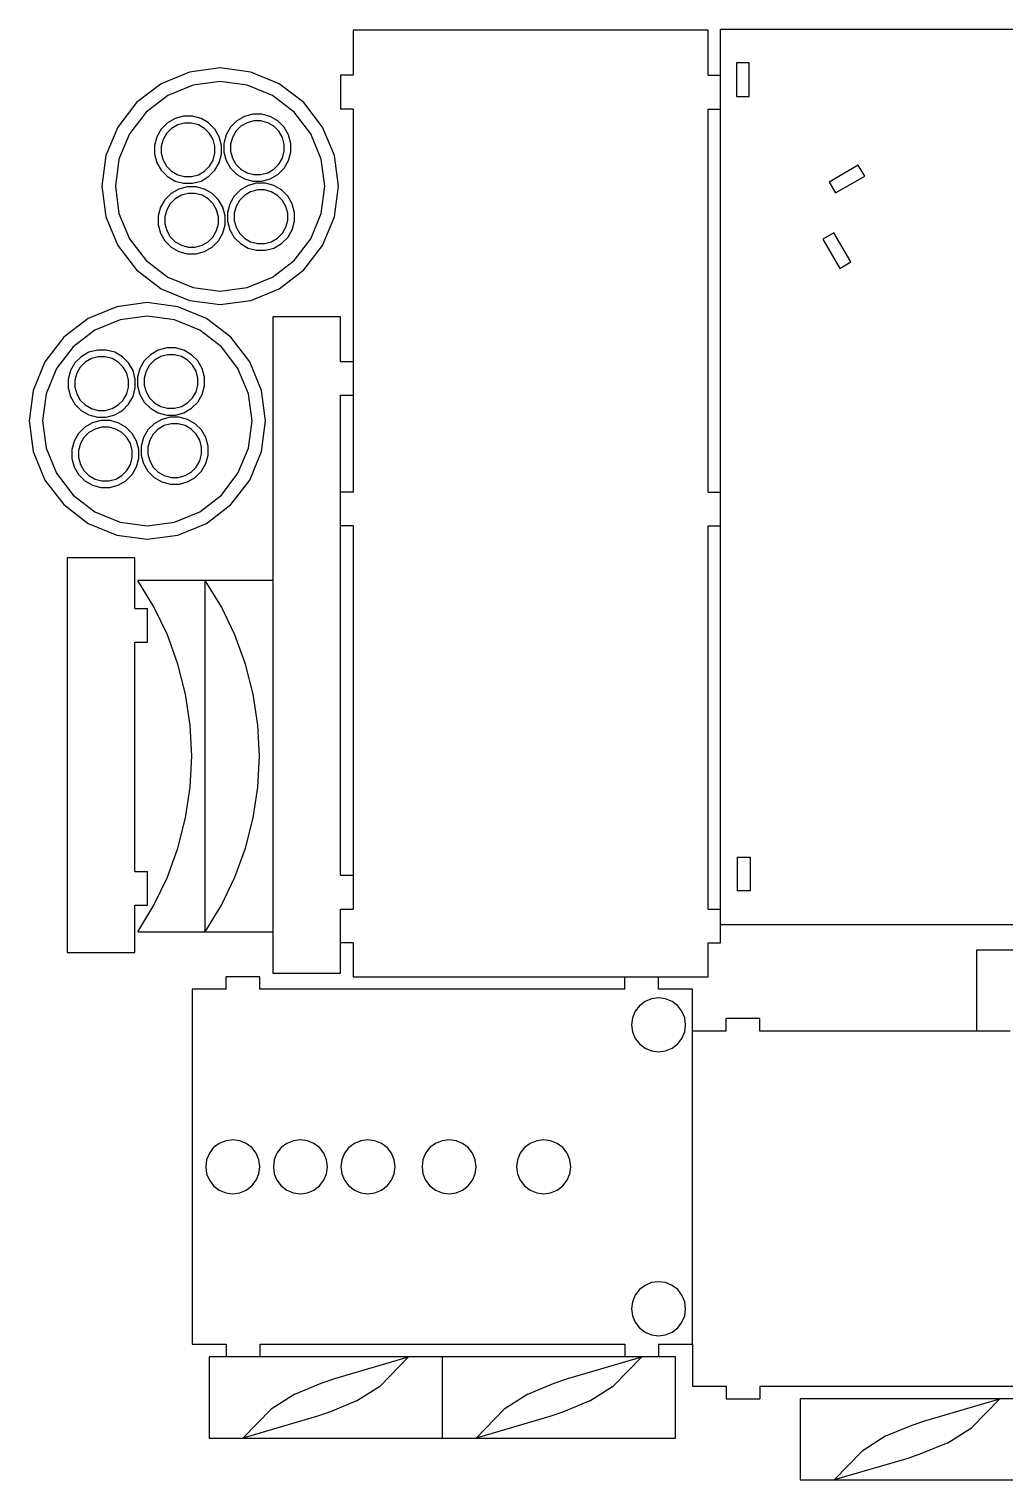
# Model space of a CAD drawing. Header units: inches. Extents: x 3.1 to 42.1, y 1.7 to 23.2.
# Drawn here: x 3.13 to 17.57, y 1.7 to 23.16 of the extents above; entities that cross this region are included whole.
import ezdxf

# ---------------------------------------------------------------- set-up
doc = ezdxf.new("R2010")
doc.units = ezdxf.units.IN
doc.header["$MEASUREMENT"] = 0
doc.layers.get('0').update_dxf_attribs({"color": 13, "true_color": 0xff5454})

msp = doc.modelspace()

# ---------------------------------------------------------------- linework, layer by layer
for p, q in [((13.18, 23.14, 0.012), (7.93, 23.14, 0.012)), ((7.93, 23.14, 0.012), (7.93, 22.474, 0.012)), ((13.367, 23.158, 0.012), (19.354, 23.158, 0.012)), ((13.367, 22.474, 0.012), (13.367, 23.158, 0.012)), ((5.962, 22.582), (5.509, 22.522)), ((6.415, 22.522), (5.962, 22.582)), ((13.788, 22.658, 0.012), (13.6, 22.658, 0.012)), ((13.6, 22.658, 0.012), (13.6, 22.158, 0.012)), ((13.788, 22.158, 0.012), (13.788, 22.658, 0.012)), ((5.087, 22.348), (4.725, 22.07)), ((5.509, 22.522), (5.087, 22.348)), ((5.561, 22.329), (5.187, 22.174)), ((5.962, 22.382), (5.561, 22.329)), ((6.363, 22.329), (5.962, 22.382)), ((6.737, 22.174), (6.363, 22.329)), ((6.837, 22.348), (6.415, 22.522)), ((7.2, 22.07), (6.837, 22.348)), ((7.93, 22.474, 0.012), (7.742, 22.474, 0.012)), ((7.742, 22.474, 0.012), (7.742, 21.974, 0.012)), ((13.18, 22.474, 0.012), (13.367, 22.474, 0.012)), ((13.367, 21.974, 0.012), (13.367, 22.474, 0.012)), ((5.187, 22.174), (4.866, 21.928)), ((7.058, 21.928), (6.737, 22.174)), ((13.6, 22.158, 0.012), (13.788, 22.158, 0.012)), ((4.725, 22.07), (4.447, 21.707)), ((4.866, 21.928), (4.62, 21.607)), ((6.448, 21.898), (6.322, 21.864)), ((6.578, 21.898), (6.448, 21.898)), ((6.704, 21.864), (6.578, 21.898)), ((7.304, 21.607), (7.058, 21.928)), ((7.478, 21.707), (7.2, 22.07)), ((7.93, 21.974, 0.012), (7.742, 21.974, 0.012)), ((7.93, 21.974, 0.012), (7.93, 18.24, 0.012)), ((13.18, 21.974, 0.012), (13.367, 21.974, 0.012)), ((13.367, 16.307, 0.012), (13.367, 21.974, 0.012)), ((4.447, 21.707), (4.272, 21.285)), ((5.183, 21.769), (5.091, 21.676)), ((5.244, 21.689), (5.17, 21.615)), ((5.296, 21.834), (5.183, 21.769)), ((5.334, 21.741), (5.244, 21.689)), ((5.422, 21.868), (5.296, 21.834)), ((5.435, 21.768), (5.334, 21.741)), ((5.553, 21.868), (5.422, 21.868)), ((5.54, 21.768), (5.435, 21.768)), ((5.641, 21.741), (5.54, 21.768)), ((5.679, 21.834), (5.553, 21.868)), ((5.731, 21.689), (5.641, 21.741)), ((5.792, 21.769), (5.679, 21.834)), ((5.805, 21.615), (5.731, 21.689)), ((5.884, 21.676), (5.792, 21.769)), ((6.116, 21.706), (6.051, 21.593)), ((6.209, 21.799), (6.116, 21.706)), ((6.269, 21.719), (6.196, 21.646)), ((6.322, 21.864), (6.209, 21.799)), ((6.36, 21.772), (6.269, 21.719)), ((6.461, 21.799), (6.36, 21.772)), ((6.565, 21.799), (6.461, 21.799)), ((6.666, 21.772), (6.565, 21.799)), ((6.756, 21.719), (6.666, 21.772)), ((6.817, 21.799), (6.704, 21.864)), ((6.83, 21.646), (6.756, 21.719)), ((6.91, 21.706), (6.817, 21.799)), ((6.975, 21.593), (6.91, 21.706)), ((7.653, 21.285), (7.478, 21.707)), ((4.62, 21.607), (4.465, 21.233)), ((5.026, 21.563), (4.992, 21.437)), ((5.091, 21.676), (5.026, 21.563)), ((5.118, 21.525), (5.091, 21.424)), ((5.17, 21.615), (5.118, 21.525)), ((5.857, 21.525), (5.805, 21.615)), ((5.884, 21.424), (5.857, 21.525)), ((5.949, 21.563), (5.884, 21.676)), ((5.983, 21.437), (5.949, 21.563)), ((6.051, 21.593), (6.017, 21.467)), ((6.017, 21.467), (6.017, 21.337)), ((6.143, 21.555), (6.116, 21.454)), ((6.196, 21.646), (6.143, 21.555)), ((6.883, 21.555), (6.83, 21.646)), ((6.91, 21.454), (6.883, 21.555)), ((7.009, 21.467), (6.975, 21.593)), ((7.009, 21.337), (7.009, 21.467)), ((7.459, 21.233), (7.304, 21.607)), ((4.272, 21.285), (4.212, 20.832)), ((4.992, 21.437), (4.992, 21.307)), ((4.992, 21.307), (5.026, 21.181)), ((5.091, 21.424), (5.091, 21.32)), ((5.091, 21.32), (5.118, 21.219)), ((5.857, 21.219), (5.884, 21.32)), ((5.884, 21.32), (5.884, 21.424)), ((5.949, 21.181), (5.983, 21.307)), ((5.983, 21.307), (5.983, 21.437)), ((6.017, 21.337), (6.051, 21.211)), ((6.116, 21.454), (6.116, 21.35)), ((6.116, 21.35), (6.143, 21.249)), ((6.143, 21.249), (6.196, 21.159)), ((6.83, 21.159), (6.883, 21.249)), ((6.883, 21.249), (6.91, 21.35)), ((6.91, 21.35), (6.91, 21.454)), ((6.975, 21.211), (7.009, 21.337)), ((7.712, 20.832), (7.653, 21.285)), ((4.465, 21.233), (4.412, 20.832)), ((5.026, 21.181), (5.091, 21.068)), ((5.091, 21.068), (5.183, 20.975)), ((5.118, 21.219), (5.17, 21.128)), ((5.17, 21.128), (5.244, 21.055)), ((5.244, 21.055), (5.334, 21.002)), ((5.641, 21.002), (5.731, 21.055)), ((5.731, 21.055), (5.805, 21.128)), ((5.792, 20.975), (5.884, 21.068)), ((5.805, 21.128), (5.857, 21.219)), ((5.884, 21.068), (5.949, 21.181)), ((6.051, 21.211), (6.116, 21.098)), ((6.116, 21.098), (6.209, 21.005)), ((6.196, 21.159), (6.269, 21.085)), ((6.269, 21.085), (6.36, 21.033)), ((6.666, 21.033), (6.756, 21.085)), ((6.756, 21.085), (6.83, 21.159)), ((6.817, 21.005), (6.91, 21.098)), ((6.91, 21.098), (6.975, 21.211)), ((7.512, 20.832), (7.459, 21.233)), ((15.404, 21.145, 0.012), (14.971, 20.895, 0.012)), ((15.498, 20.983, 0.012), (15.404, 21.145, 0.012)), ((4.212, 20.832), (4.272, 20.379)), ((4.412, 20.832), (4.465, 20.431)), ((5.183, 20.975), (5.296, 20.91)), ((5.296, 20.91), (5.422, 20.876)), ((5.334, 21.002), (5.435, 20.975)), ((5.476, 20.825), (5.35, 20.791)), ((5.422, 20.876), (5.553, 20.876)), ((5.435, 20.975), (5.54, 20.975)), ((5.606, 20.825), (5.476, 20.825)), ((5.54, 20.975), (5.641, 21.002)), ((5.553, 20.876), (5.679, 20.91)), ((5.732, 20.791), (5.606, 20.825)), ((5.679, 20.91), (5.792, 20.975)), ((6.209, 21.005), (6.322, 20.94)), ((6.375, 20.842), (6.262, 20.777)), ((6.322, 20.94), (6.448, 20.906)), ((6.36, 21.033), (6.461, 21.006)), ((6.501, 20.876), (6.375, 20.842)), ((6.448, 20.906), (6.578, 20.906)), ((6.461, 21.006), (6.565, 21.006)), ((6.631, 20.876), (6.501, 20.876)), ((6.565, 21.006), (6.666, 21.033)), ((6.578, 20.906), (6.704, 20.94)), ((6.757, 20.842), (6.631, 20.876)), ((6.704, 20.94), (6.817, 21.005)), ((6.87, 20.777), (6.757, 20.842)), ((7.459, 20.431), (7.512, 20.832)), ((7.653, 20.379), (7.712, 20.832)), ((14.971, 20.895, 0.012), (15.065, 20.733, 0.012)), ((15.065, 20.733, 0.012), (15.498, 20.983, 0.012)), ((5.144, 20.634), (5.079, 20.521)), ((5.237, 20.726), (5.144, 20.634)), ((5.297, 20.647), (5.224, 20.573)), ((5.35, 20.791), (5.237, 20.726)), ((5.388, 20.699), (5.297, 20.647)), ((5.489, 20.726), (5.388, 20.699)), ((5.593, 20.726), (5.489, 20.726)), ((5.694, 20.699), (5.593, 20.726)), ((5.784, 20.647), (5.694, 20.699)), ((5.845, 20.726), (5.732, 20.791)), ((5.858, 20.573), (5.784, 20.647)), ((5.938, 20.634), (5.845, 20.726)), ((6.003, 20.521), (5.938, 20.634)), ((6.169, 20.685), (6.104, 20.572)), ((6.262, 20.777), (6.169, 20.685)), ((6.249, 20.624), (6.197, 20.533)), ((6.323, 20.698), (6.249, 20.624)), ((6.413, 20.75), (6.323, 20.698)), ((6.514, 20.777), (6.413, 20.75)), ((6.618, 20.777), (6.514, 20.777)), ((6.719, 20.75), (6.618, 20.777)), ((6.81, 20.698), (6.719, 20.75)), ((6.883, 20.624), (6.81, 20.698)), ((6.963, 20.685), (6.87, 20.777)), ((6.936, 20.533), (6.883, 20.624)), ((7.028, 20.572), (6.963, 20.685)), ((4.465, 20.431), (4.62, 20.057)), ((5.079, 20.521), (5.045, 20.395)), ((5.045, 20.395), (5.045, 20.264)), ((5.171, 20.483), (5.144, 20.382)), ((5.224, 20.573), (5.171, 20.483)), ((5.91, 20.483), (5.858, 20.573)), ((5.938, 20.382), (5.91, 20.483)), ((6.037, 20.395), (6.003, 20.521)), ((6.037, 20.264), (6.037, 20.395)), ((6.104, 20.572), (6.07, 20.446)), ((6.07, 20.446), (6.07, 20.315)), ((6.197, 20.533), (6.169, 20.433)), ((6.169, 20.433), (6.169, 20.328)), ((6.963, 20.433), (6.936, 20.533)), ((6.963, 20.328), (6.963, 20.433)), ((7.062, 20.446), (7.028, 20.572)), ((7.062, 20.315), (7.062, 20.446)), ((7.304, 20.057), (7.459, 20.431)), ((4.272, 20.379), (4.447, 19.957)), ((5.045, 20.264), (5.079, 20.138)), ((5.144, 20.382), (5.144, 20.277)), ((5.144, 20.277), (5.171, 20.176)), ((5.171, 20.176), (5.224, 20.086)), ((5.858, 20.086), (5.91, 20.176)), ((5.91, 20.176), (5.938, 20.277)), ((5.938, 20.277), (5.938, 20.382)), ((6.003, 20.138), (6.037, 20.264)), ((6.07, 20.315), (6.104, 20.189)), ((6.104, 20.189), (6.169, 20.076)), ((6.169, 20.328), (6.197, 20.227)), ((6.197, 20.227), (6.249, 20.137)), ((6.883, 20.137), (6.936, 20.227)), ((6.936, 20.227), (6.963, 20.328)), ((6.963, 20.076), (7.028, 20.189)), ((7.028, 20.189), (7.062, 20.315)), ((7.478, 19.957), (7.653, 20.379)), ((4.62, 20.057), (4.866, 19.736)), ((5.079, 20.138), (5.144, 20.025)), ((5.144, 20.025), (5.237, 19.933)), ((5.224, 20.086), (5.297, 20.012)), ((5.297, 20.012), (5.388, 19.96)), ((5.694, 19.96), (5.784, 20.012)), ((5.784, 20.012), (5.858, 20.086)), ((5.845, 19.933), (5.938, 20.025)), ((5.938, 20.025), (6.003, 20.138)), ((6.169, 20.076), (6.262, 19.984)), ((6.249, 20.137), (6.323, 20.063)), ((6.262, 19.984), (6.375, 19.918)), ((6.323, 20.063), (6.413, 20.011)), ((6.413, 20.011), (6.514, 19.984)), ((6.514, 19.984), (6.618, 19.984)), ((6.618, 19.984), (6.719, 20.011)), ((6.719, 20.011), (6.81, 20.063)), ((6.757, 19.918), (6.87, 19.984)), ((6.81, 20.063), (6.883, 20.137)), ((6.87, 19.984), (6.963, 20.076)), ((7.058, 19.736), (7.304, 20.057)), ((15.044, 20.145, 0.012), (14.881, 20.051, 0.012)), ((14.881, 20.051, 0.012), (15.131, 19.618, 0.012)), ((15.294, 19.712, 0.012), (15.044, 20.145, 0.012)), ((4.447, 19.957), (4.725, 19.595)), ((5.237, 19.933), (5.35, 19.868)), ((5.35, 19.868), (5.476, 19.834)), ((5.388, 19.96), (5.489, 19.933)), ((5.476, 19.834), (5.606, 19.834)), ((5.489, 19.933), (5.593, 19.933)), ((5.593, 19.933), (5.694, 19.96)), ((5.606, 19.834), (5.732, 19.868)), ((5.732, 19.868), (5.845, 19.933)), ((6.375, 19.918), (6.501, 19.885)), ((6.501, 19.885), (6.631, 19.885)), ((6.631, 19.885), (6.757, 19.918)), ((7.2, 19.595), (7.478, 19.957)), ((4.725, 19.595), (5.087, 19.317)), ((4.866, 19.736), (5.187, 19.49)), ((6.737, 19.49), (7.058, 19.736)), ((6.837, 19.317), (7.2, 19.595)), ((15.131, 19.618, 0.012), (15.294, 19.712, 0.012)), ((5.187, 19.49), (5.561, 19.335)), ((5.561, 19.335), (5.962, 19.282)), ((5.962, 19.282), (6.363, 19.335)), ((6.363, 19.335), (6.737, 19.49)), ((4.884, 19.111), (4.431, 19.051)), ((5.337, 19.051), (4.884, 19.111)), ((5.087, 19.317), (5.509, 19.142)), ((5.509, 19.142), (5.962, 19.082)), ((5.962, 19.082), (6.415, 19.142)), ((6.415, 19.142), (6.837, 19.317)), ((4.431, 19.051), (4.009, 18.876)), ((4.884, 18.911), (4.483, 18.858)), ((5.285, 18.858), (4.884, 18.911)), ((5.759, 18.876), (5.337, 19.051)), ((6.742, 18.9, 0.012), (6.742, 15.003, 0.012)), ((7.742, 18.9, 0.012), (6.742, 18.9, 0.012)), ((7.742, 18.24, 0.012), (7.742, 18.9, 0.012)), ((4.009, 18.876), (3.647, 18.598)), ((4.109, 18.703), (3.788, 18.457)), ((4.483, 18.858), (4.109, 18.703)), ((5.659, 18.703), (5.285, 18.858)), ((5.98, 18.457), (5.659, 18.703)), ((6.121, 18.598), (5.759, 18.876)), ((3.647, 18.598), (3.368, 18.236)), ((6.4, 18.236), (6.121, 18.598)), ((3.788, 18.457), (3.542, 18.136)), ((3.906, 18.311), (3.814, 18.218)), ((4.019, 18.376), (3.906, 18.311)), ((4.058, 18.284), (3.967, 18.231)), ((4.145, 18.41), (4.019, 18.376)), ((4.158, 18.311), (4.058, 18.284)), ((4.276, 18.41), (4.145, 18.41)), ((4.263, 18.311), (4.158, 18.311)), ((4.364, 18.284), (4.263, 18.311)), ((4.402, 18.376), (4.276, 18.41)), ((4.454, 18.231), (4.364, 18.284)), ((4.515, 18.311), (4.402, 18.376)), ((4.607, 18.218), (4.515, 18.311)), ((4.839, 18.249), (4.774, 18.136)), ((4.932, 18.341), (4.839, 18.249)), ((4.993, 18.262), (4.919, 18.188)), ((5.045, 18.406), (4.932, 18.341)), ((5.083, 18.314), (4.993, 18.262)), ((5.171, 18.44), (5.045, 18.406)), ((5.184, 18.341), (5.083, 18.314)), ((5.301, 18.44), (5.171, 18.44)), ((5.288, 18.341), (5.184, 18.341)), ((5.389, 18.314), (5.288, 18.341)), ((5.427, 18.406), (5.301, 18.44)), ((5.48, 18.262), (5.389, 18.314)), ((5.54, 18.341), (5.427, 18.406)), ((5.553, 18.188), (5.48, 18.262)), ((5.633, 18.249), (5.54, 18.341)), ((5.698, 18.136), (5.633, 18.249)), ((6.226, 18.136), (5.98, 18.457)), ((3.368, 18.236), (3.194, 17.813)), ((3.542, 18.136), (3.387, 17.762)), ((3.749, 18.105), (3.715, 17.979)), ((3.814, 18.218), (3.749, 18.105)), ((3.841, 18.067), (3.814, 17.966)), ((3.893, 18.157), (3.841, 18.067)), ((3.967, 18.231), (3.893, 18.157)), ((4.528, 18.157), (4.454, 18.231)), ((4.58, 18.067), (4.528, 18.157)), ((4.607, 17.966), (4.58, 18.067)), ((4.673, 18.105), (4.607, 18.218)), ((4.706, 17.979), (4.673, 18.105)), ((4.774, 18.136), (4.74, 18.009)), ((4.867, 18.097), (4.84, 17.996)), ((4.919, 18.188), (4.867, 18.097)), ((5.606, 18.097), (5.553, 18.188)), ((5.633, 17.996), (5.606, 18.097)), ((5.732, 18.009), (5.698, 18.136)), ((6.381, 17.762), (6.226, 18.136)), ((6.574, 17.813), (6.4, 18.236)), ((7.742, 18.24, 0.012), (7.93, 18.24, 0.012)), ((7.93, 18.24, 0.012), (7.93, 17.74, 0.012)), ((3.715, 17.979), (3.715, 17.849)), ((3.715, 17.849), (3.749, 17.723)), ((3.814, 17.966), (3.814, 17.862)), ((3.814, 17.862), (3.841, 17.761)), ((4.58, 17.761), (4.607, 17.862)), ((4.607, 17.862), (4.607, 17.966)), ((4.673, 17.723), (4.706, 17.849)), ((4.706, 17.849), (4.706, 17.979)), ((4.74, 18.009), (4.74, 17.879)), ((4.74, 17.879), (4.774, 17.753)), ((4.84, 17.996), (4.84, 17.892)), ((4.84, 17.892), (4.867, 17.791)), ((5.606, 17.791), (5.633, 17.892)), ((5.633, 17.892), (5.633, 17.996)), ((5.698, 17.753), (5.732, 17.879)), ((5.732, 17.879), (5.732, 18.009)), ((3.194, 17.813), (3.134, 17.361)), ((3.387, 17.762), (3.334, 17.361)), ((3.749, 17.723), (3.814, 17.61)), ((3.814, 17.61), (3.906, 17.517)), ((3.841, 17.761), (3.893, 17.67)), ((3.893, 17.67), (3.967, 17.597)), ((4.454, 17.597), (4.528, 17.67)), ((4.515, 17.517), (4.607, 17.61)), ((4.528, 17.67), (4.58, 17.761)), ((4.607, 17.61), (4.673, 17.723)), ((4.774, 17.753), (4.839, 17.64)), ((4.839, 17.64), (4.932, 17.548)), ((4.867, 17.791), (4.919, 17.701)), ((4.919, 17.701), (4.993, 17.627)), ((4.993, 17.627), (5.083, 17.575)), ((5.389, 17.575), (5.48, 17.627)), ((5.48, 17.627), (5.553, 17.701)), ((5.54, 17.548), (5.633, 17.64)), ((5.553, 17.701), (5.606, 17.791)), ((5.633, 17.64), (5.698, 17.753)), ((6.434, 17.361), (6.381, 17.762)), ((6.634, 17.361), (6.574, 17.813)), ((7.742, 17.74, 0.012), (7.93, 17.74, 0.012)), ((7.742, 16.307, 0.012), (7.742, 17.74, 0.012)), ((7.93, 17.74, 0.012), (7.93, 16.307, 0.012)), ((3.906, 17.517), (4.019, 17.452)), ((3.967, 17.597), (4.058, 17.544)), ((4.019, 17.452), (4.145, 17.418)), ((4.058, 17.544), (4.158, 17.517)), ((4.145, 17.418), (4.276, 17.418)), ((4.158, 17.517), (4.263, 17.517)), ((4.263, 17.517), (4.364, 17.544)), ((4.276, 17.418), (4.402, 17.452)), ((4.364, 17.544), (4.454, 17.597)), ((4.402, 17.452), (4.515, 17.517)), ((4.932, 17.548), (5.045, 17.482)), ((5.045, 17.482), (5.171, 17.448)), ((5.083, 17.575), (5.184, 17.548)), ((5.224, 17.418), (5.098, 17.384)), ((5.171, 17.448), (5.301, 17.448)), ((5.184, 17.548), (5.288, 17.548)), ((5.355, 17.418), (5.224, 17.418)), ((5.288, 17.548), (5.389, 17.575)), ((5.301, 17.448), (5.427, 17.482)), ((5.481, 17.384), (5.355, 17.418)), ((5.427, 17.482), (5.54, 17.548)), ((3.134, 17.361), (3.194, 16.908)), ((3.334, 17.361), (3.387, 16.959)), ((3.867, 17.176), (3.802, 17.063)), ((3.96, 17.268), (3.867, 17.176)), ((4.021, 17.189), (3.947, 17.115)), ((4.073, 17.333), (3.96, 17.268)), ((4.111, 17.241), (4.021, 17.189)), ((4.199, 17.367), (4.073, 17.333)), ((4.212, 17.268), (4.111, 17.241)), ((4.329, 17.367), (4.199, 17.367)), ((4.316, 17.268), (4.212, 17.268)), ((4.417, 17.241), (4.316, 17.268)), ((4.455, 17.333), (4.329, 17.367)), ((4.508, 17.189), (4.417, 17.241)), ((4.568, 17.268), (4.455, 17.333)), ((4.581, 17.115), (4.508, 17.189)), ((4.661, 17.176), (4.568, 17.268)), ((4.726, 17.063), (4.661, 17.176)), ((4.893, 17.227), (4.827, 17.114)), ((4.985, 17.319), (4.893, 17.227)), ((5.046, 17.24), (4.972, 17.166)), ((5.098, 17.384), (4.985, 17.319)), ((5.136, 17.292), (5.046, 17.24)), ((5.237, 17.319), (5.136, 17.292)), ((5.341, 17.319), (5.237, 17.319)), ((5.442, 17.292), (5.341, 17.319)), ((5.533, 17.24), (5.442, 17.292)), ((5.594, 17.319), (5.481, 17.384)), ((5.607, 17.166), (5.533, 17.24)), ((5.686, 17.227), (5.594, 17.319)), ((5.751, 17.114), (5.686, 17.227)), ((6.381, 16.959), (6.434, 17.361)), ((6.574, 16.908), (6.634, 17.361)), ((3.387, 16.959), (3.542, 16.586)), ((3.802, 17.063), (3.768, 16.937)), ((3.895, 17.025), (3.868, 16.924)), ((3.947, 17.115), (3.895, 17.025)), ((4.634, 17.025), (4.581, 17.115)), ((4.661, 16.924), (4.634, 17.025)), ((4.76, 16.937), (4.726, 17.063)), ((4.827, 17.114), (4.794, 16.988)), ((4.794, 16.988), (4.794, 16.857)), ((4.92, 17.076), (4.893, 16.975)), ((4.893, 16.975), (4.893, 16.87)), ((4.972, 17.166), (4.92, 17.076)), ((5.659, 17.076), (5.607, 17.166)), ((5.686, 16.975), (5.659, 17.076)), ((5.686, 16.87), (5.686, 16.975)), ((5.785, 16.988), (5.751, 17.114)), ((5.785, 16.857), (5.785, 16.988)), ((6.226, 16.586), (6.381, 16.959)), ((3.194, 16.908), (3.368, 16.486)), ((3.768, 16.937), (3.768, 16.806)), ((3.768, 16.806), (3.802, 16.68)), ((3.868, 16.924), (3.868, 16.819)), ((3.868, 16.819), (3.895, 16.718)), ((4.634, 16.718), (4.661, 16.819)), ((4.661, 16.819), (4.661, 16.924)), ((4.726, 16.68), (4.76, 16.806)), ((4.76, 16.806), (4.76, 16.937)), ((4.794, 16.857), (4.827, 16.731)), ((4.893, 16.87), (4.92, 16.769)), ((4.92, 16.769), (4.972, 16.679)), ((5.607, 16.679), (5.659, 16.769)), ((5.659, 16.769), (5.686, 16.87)), ((5.751, 16.731), (5.785, 16.857)), ((6.4, 16.486), (6.574, 16.908)), ((3.542, 16.586), (3.788, 16.265)), ((3.802, 16.68), (3.867, 16.567)), ((3.867, 16.567), (3.96, 16.475)), ((3.895, 16.718), (3.947, 16.628)), ((3.947, 16.628), (4.021, 16.554)), ((4.021, 16.554), (4.111, 16.502)), ((4.417, 16.502), (4.508, 16.554)), ((4.508, 16.554), (4.581, 16.628)), ((4.568, 16.475), (4.661, 16.567)), ((4.581, 16.628), (4.634, 16.718)), ((4.661, 16.567), (4.726, 16.68)), ((4.827, 16.731), (4.893, 16.618)), ((4.893, 16.618), (4.985, 16.526)), ((4.972, 16.679), (5.046, 16.605)), ((5.046, 16.605), (5.136, 16.553)), ((5.136, 16.553), (5.237, 16.526)), ((5.341, 16.526), (5.442, 16.553)), ((5.442, 16.553), (5.533, 16.605)), ((5.533, 16.605), (5.607, 16.679)), ((5.594, 16.526), (5.686, 16.618)), ((5.686, 16.618), (5.751, 16.731)), ((5.98, 16.265), (6.226, 16.586)), ((3.368, 16.486), (3.647, 16.123)), ((3.96, 16.475), (4.073, 16.41)), ((4.073, 16.41), (4.199, 16.376)), ((4.111, 16.502), (4.212, 16.475)), ((4.199, 16.376), (4.329, 16.376)), ((4.212, 16.475), (4.316, 16.475)), ((4.316, 16.475), (4.417, 16.502)), ((4.329, 16.376), (4.455, 16.41)), ((4.455, 16.41), (4.568, 16.475)), ((4.985, 16.526), (5.098, 16.46)), ((5.098, 16.46), (5.224, 16.427)), ((5.224, 16.427), (5.355, 16.427)), ((5.237, 16.526), (5.341, 16.526)), ((5.355, 16.427), (5.481, 16.46)), ((5.481, 16.46), (5.594, 16.526)), ((6.121, 16.123), (6.4, 16.486)), ((3.647, 16.123), (4.009, 15.845)), ((3.788, 16.265), (4.109, 16.018)), ((5.659, 16.018), (5.98, 16.265)), ((5.759, 15.845), (6.121, 16.123)), ((7.93, 16.307, 0.012), (7.742, 16.307, 0.012)), ((7.742, 15.807, 0.012), (7.742, 16.307, 0.012)), ((13.18, 16.307, 0.012), (13.367, 16.307, 0.012)), ((13.367, 15.807, 0.012), (13.367, 16.307, 0.012)), ((4.109, 16.018), (4.483, 15.863)), ((5.285, 15.863), (5.659, 16.018)), ((4.009, 15.845), (4.431, 15.67)), ((4.431, 15.67), (4.884, 15.611)), ((4.483, 15.863), (4.884, 15.811)), ((4.884, 15.811), (5.285, 15.863)), ((4.884, 15.611), (5.337, 15.67)), ((5.337, 15.67), (5.759, 15.845)), ((7.742, 10.64, 0.012), (7.742, 15.807, 0.012)), ((7.93, 15.807, 0.012), (7.742, 15.807, 0.012)), ((7.93, 15.807, 0.012), (7.93, 10.64, 0.012)), ((13.18, 15.807, 0.012), (13.367, 15.807, 0.012)), ((13.367, 10.14, 0.012), (13.367, 15.807, 0.012)), ((3.699, 15.338, 0.012), (3.699, 9.497, 0.012)), ((4.699, 15.338, 0.012), (3.699, 15.338, 0.012)), ((4.699, 14.588, 0.012), (4.699, 15.338, 0.012)), ((5.742, 15.003, 0.012), (4.742, 15.003, 0.012)), ((4.982, 14.61, 0.012), (4.742, 15.003, 0.012)), ((6.742, 15.003, 0.012), (5.742, 15.003, 0.012)), ((5.982, 14.61, 0.012), (5.742, 15.003, 0.012)), ((5.742, 9.803, 0.012), (5.742, 15.003, 0.012)), ((6.742, 15.003, 0.012), (6.742, 9.803, 0.012)), ((5.181, 14.196, 0.012), (4.982, 14.61, 0.012)), ((6.181, 14.196, 0.012), (5.982, 14.61, 0.012)), ((4.699, 14.588, 0.012), (4.887, 14.588, 0.012)), ((4.887, 14.088, 0.012), (4.887, 14.588, 0.012)), ((5.338, 13.763, 0.012), (5.181, 14.196, 0.012)), ((6.338, 13.763, 0.012), (6.181, 14.196, 0.012)), ((4.699, 10.697, 0.012), (4.699, 14.088, 0.012)), ((4.699, 14.088, 0.012), (4.887, 14.088, 0.012)), ((5.451, 13.317, 0.012), (5.338, 13.763, 0.012)), ((6.451, 13.317, 0.012), (6.338, 13.763, 0.012)), ((5.519, 12.863, 0.012), (5.451, 13.317, 0.012)), ((6.519, 12.863, 0.012), (6.451, 13.317, 0.012)), ((5.542, 12.403, 0.012), (5.519, 12.863, 0.012)), ((6.542, 12.403, 0.012), (6.519, 12.863, 0.012)), ((5.519, 11.944, 0.012), (5.542, 12.403, 0.012)), ((6.519, 11.944, 0.012), (6.542, 12.403, 0.012)), ((5.451, 11.489, 0.012), (5.519, 11.944, 0.012)), ((6.451, 11.489, 0.012), (6.519, 11.944, 0.012)), ((5.338, 11.043, 0.012), (5.451, 11.489, 0.012)), ((6.338, 11.043, 0.012), (6.451, 11.489, 0.012)), ((5.181, 10.611, 0.012), (5.338, 11.043, 0.012)), ((6.181, 10.611, 0.012), (6.338, 11.043, 0.012)), ((13.617, 10.408, 0.012), (13.617, 10.908, 0.012)), ((13.617, 10.908, 0.012), (13.805, 10.908, 0.012)), ((13.805, 10.908, 0.012), (13.805, 10.408, 0.012)), ((4.699, 10.697, 0.012), (4.887, 10.697, 0.012)), ((4.887, 10.197, 0.012), (4.887, 10.697, 0.012)), ((4.982, 10.196, 0.012), (5.181, 10.611, 0.012)), ((5.982, 10.196, 0.012), (6.181, 10.611, 0.012)), ((7.742, 10.64, 0.012), (7.93, 10.64, 0.012)), ((7.93, 10.64, 0.012), (7.93, 10.14, 0.012)), ((13.805, 10.408, 0.012), (13.617, 10.408, 0.012)), ((4.699, 9.497, 0.012), (4.699, 10.197, 0.012)), ((4.699, 10.197, 0.012), (4.887, 10.197, 0.012)), ((4.742, 9.803, 0.012), (4.982, 10.196, 0.012)), ((5.742, 9.803, 0.012), (5.982, 10.196, 0.012)), ((7.742, 10.14, 0.012), (7.93, 10.14, 0.012)), ((7.742, 9.64, 0.012), (7.742, 10.14, 0.012)), ((13.18, 10.14, 0.012), (13.367, 10.14, 0.012)), ((34.248, 9.908, 0.012), (13.367, 9.908, 0.012)), ((4.742, 9.803, 0.012), (5.742, 9.803, 0.012)), ((5.742, 9.803, 0.012), (6.742, 9.803, 0.012)), ((6.742, 9.803, 0.012), (6.742, 9.19, 0.012)), ((3.699, 9.497, 0.012), (4.699, 9.497, 0.012)), ((7.742, 9.19, 0.012), (7.742, 9.64, 0.012)), ((7.93, 9.64, 0.012), (7.742, 9.64, 0.012)), ((7.93, 9.64, 0.012), (7.93, 9.14, 0.012)), ((13.18, 9.64, 0.012), (13.367, 9.64, 0.012)), ((20.103, 9.533, 0.012), (17.153, 9.533, 0.012)), ((17.153, 9.533, 0.012), (17.153, 8.333, 0.012)), ((6.549, 9.14, 0.012), (6.049, 9.14, 0.012)), ((6.049, 8.953, 0.012), (6.049, 9.14, 0.012)), ((6.549, 8.953, 0.012), (6.549, 9.14, 0.012)), ((6.742, 9.19, 0.012), (7.742, 9.19, 0.012)), ((7.93, 9.14, 0.012), (11.949, 9.14, 0.012)), ((11.949, 9.14, 0.012), (12.449, 9.14, 0.012)), ((11.949, 8.953, 0.012), (11.949, 9.14, 0.012)), ((12.449, 9.14, 0.012), (13.18, 9.14, 0.012)), ((12.449, 8.953, 0.012), (12.449, 9.14, 0.012)), ((5.549, 8.953, 0.012), (5.549, 3.703, 0.012)), ((6.049, 8.953, 0.012), (5.549, 8.953, 0.012)), ((11.949, 8.953, 0.012), (6.549, 8.953, 0.012)), ((12.345, 8.814, 0.012), (12.249, 8.774, 0.012)), ((12.449, 8.828, 0.012), (12.345, 8.814, 0.012)), ((12.949, 8.953, 0.012), (12.449, 8.953, 0.012)), ((12.552, 8.814, 0.012), (12.449, 8.828, 0.012)), ((12.649, 8.774, 0.012), (12.552, 8.814, 0.012)), ((12.949, 8.333, 0.012), (12.949, 8.953, 0.012)), ((12.102, 8.628, 0.012), (12.062, 8.531, 0.012)), ((12.166, 8.711, 0.012), (12.102, 8.628, 0.012)), ((12.249, 8.774, 0.012), (12.166, 8.711, 0.012)), ((12.732, 8.711, 0.012), (12.649, 8.774, 0.012)), ((12.795, 8.628, 0.012), (12.732, 8.711, 0.012)), ((12.835, 8.531, 0.012), (12.795, 8.628, 0.012)), ((12.062, 8.531, 0.012), (12.049, 8.428, 0.012)), ((12.049, 8.428, 0.012), (12.062, 8.324, 0.012)), ((12.849, 8.428, 0.012), (12.835, 8.531, 0.012)), ((12.835, 8.324, 0.012), (12.849, 8.428, 0.012)), ((13.949, 8.52, 0.012), (13.449, 8.52, 0.012)), ((13.449, 8.333, 0.012), (13.449, 8.52, 0.012)), ((13.949, 8.333, 0.012), (13.949, 8.52, 0.012)), ((12.062, 8.324, 0.012), (12.102, 8.228, 0.012)), ((12.102, 8.228, 0.012), (12.166, 8.145, 0.012)), ((12.732, 8.145, 0.012), (12.795, 8.228, 0.012)), ((12.795, 8.228, 0.012), (12.835, 8.324, 0.012)), ((13.449, 8.333, 0.012), (12.949, 8.333, 0.012)), ((12.949, 3.703, 0.012), (12.949, 8.333, 0.012)), ((17.153, 8.333, 0.012), (13.949, 8.333, 0.012)), ((17.652, 8.333, 0.012), (17.153, 8.333, 0.012)), ((12.166, 8.145, 0.012), (12.249, 8.081, 0.012)), ((12.249, 8.081, 0.012), (12.345, 8.041, 0.012)), ((12.345, 8.041, 0.012), (12.449, 8.028, 0.012)), ((12.449, 8.028, 0.012), (12.552, 8.041, 0.012)), ((12.552, 8.041, 0.012), (12.649, 8.081, 0.012)), ((12.649, 8.081, 0.012), (12.732, 8.145, 0.012)), ((5.949, 6.674, 0.012), (5.866, 6.611, 0.012)), ((6.045, 6.714, 0.012), (5.949, 6.674, 0.012)), ((6.149, 6.728, 0.012), (6.045, 6.714, 0.012)), ((6.252, 6.714, 0.012), (6.149, 6.728, 0.012)), ((6.349, 6.674, 0.012), (6.252, 6.714, 0.012)), ((6.432, 6.611, 0.012), (6.349, 6.674, 0.012)), ((6.949, 6.674, 0.012), (6.866, 6.611, 0.012)), ((7.045, 6.714, 0.012), (6.949, 6.674, 0.012)), ((7.149, 6.728, 0.012), (7.045, 6.714, 0.012)), ((7.252, 6.714, 0.012), (7.149, 6.728, 0.012)), ((7.349, 6.674, 0.012), (7.252, 6.714, 0.012)), ((7.432, 6.611, 0.012), (7.349, 6.674, 0.012)), ((7.949, 6.674, 0.012), (7.866, 6.611, 0.012)), ((8.045, 6.714, 0.012), (7.949, 6.674, 0.012)), ((8.149, 6.728, 0.012), (8.045, 6.714, 0.012)), ((8.252, 6.714, 0.012), (8.149, 6.728, 0.012)), ((8.349, 6.674, 0.012), (8.252, 6.714, 0.012)), ((8.432, 6.611, 0.012), (8.349, 6.674, 0.012)), ((9.149, 6.674, 0.012), (9.066, 6.611, 0.012)), ((9.245, 6.714, 0.012), (9.149, 6.674, 0.012)), ((9.349, 6.728, 0.012), (9.245, 6.714, 0.012)), ((9.452, 6.714, 0.012), (9.349, 6.728, 0.012)), ((9.549, 6.674, 0.012), (9.452, 6.714, 0.012)), ((9.632, 6.611, 0.012), (9.549, 6.674, 0.012)), ((10.549, 6.674, 0.012), (10.466, 6.611, 0.012)), ((10.645, 6.714, 0.012), (10.549, 6.674, 0.012)), ((10.749, 6.728, 0.012), (10.645, 6.714, 0.012)), ((10.852, 6.714, 0.012), (10.749, 6.728, 0.012)), ((10.949, 6.674, 0.012), (10.852, 6.714, 0.012)), ((11.032, 6.611, 0.012), (10.949, 6.674, 0.012)), ((5.802, 6.528, 0.012), (5.762, 6.431, 0.012)), ((5.866, 6.611, 0.012), (5.802, 6.528, 0.012)), ((6.495, 6.528, 0.012), (6.432, 6.611, 0.012)), ((6.535, 6.431, 0.012), (6.495, 6.528, 0.012)), ((6.802, 6.528, 0.012), (6.762, 6.431, 0.012)), ((6.866, 6.611, 0.012), (6.802, 6.528, 0.012)), ((7.495, 6.528, 0.012), (7.432, 6.611, 0.012)), ((7.535, 6.431, 0.012), (7.495, 6.528, 0.012)), ((7.802, 6.528, 0.012), (7.762, 6.431, 0.012)), ((7.866, 6.611, 0.012), (7.802, 6.528, 0.012)), ((8.495, 6.528, 0.012), (8.432, 6.611, 0.012)), ((8.535, 6.431, 0.012), (8.495, 6.528, 0.012)), ((9.002, 6.528, 0.012), (8.962, 6.431, 0.012)), ((9.066, 6.611, 0.012), (9.002, 6.528, 0.012)), ((9.695, 6.528, 0.012), (9.632, 6.611, 0.012)), ((9.735, 6.431, 0.012), (9.695, 6.528, 0.012)), ((10.402, 6.528, 0.012), (10.362, 6.431, 0.012)), ((10.466, 6.611, 0.012), (10.402, 6.528, 0.012)), ((11.095, 6.528, 0.012), (11.032, 6.611, 0.012)), ((11.135, 6.431, 0.012), (11.095, 6.528, 0.012)), ((5.762, 6.431, 0.012), (5.749, 6.328, 0.012)), ((5.749, 6.328, 0.012), (5.762, 6.224, 0.012)), ((6.549, 6.328, 0.012), (6.535, 6.431, 0.012)), ((6.535, 6.224, 0.012), (6.549, 6.328, 0.012)), ((6.762, 6.431, 0.012), (6.749, 6.328, 0.012)), ((6.749, 6.328, 0.012), (6.762, 6.224, 0.012)), ((7.549, 6.328, 0.012), (7.535, 6.431, 0.012)), ((7.535, 6.224, 0.012), (7.549, 6.328, 0.012)), ((7.762, 6.431, 0.012), (7.749, 6.328, 0.012)), ((7.749, 6.328, 0.012), (7.762, 6.224, 0.012)), ((8.549, 6.328, 0.012), (8.535, 6.431, 0.012)), ((8.535, 6.224, 0.012), (8.549, 6.328, 0.012)), ((8.962, 6.431, 0.012), (8.949, 6.328, 0.012)), ((8.949, 6.328, 0.012), (8.962, 6.224, 0.012)), ((9.749, 6.328, 0.012), (9.735, 6.431, 0.012)), ((9.735, 6.224, 0.012), (9.749, 6.328, 0.012)), ((10.362, 6.431, 0.012), (10.349, 6.328, 0.012)), ((10.349, 6.328, 0.012), (10.362, 6.224, 0.012)), ((11.149, 6.328, 0.012), (11.135, 6.431, 0.012)), ((11.135, 6.224, 0.012), (11.149, 6.328, 0.012)), ((5.762, 6.224, 0.012), (5.802, 6.128, 0.012)), ((5.802, 6.128, 0.012), (5.866, 6.045, 0.012)), ((5.866, 6.045, 0.012), (5.949, 5.981, 0.012)), ((6.349, 5.981, 0.012), (6.432, 6.045, 0.012)), ((6.432, 6.045, 0.012), (6.495, 6.128, 0.012)), ((6.495, 6.128, 0.012), (6.535, 6.224, 0.012)), ((6.762, 6.224, 0.012), (6.802, 6.128, 0.012)), ((6.802, 6.128, 0.012), (6.866, 6.045, 0.012)), ((6.866, 6.045, 0.012), (6.949, 5.981, 0.012)), ((7.349, 5.981, 0.012), (7.432, 6.045, 0.012)), ((7.432, 6.045, 0.012), (7.495, 6.128, 0.012)), ((7.495, 6.128, 0.012), (7.535, 6.224, 0.012)), ((7.762, 6.224, 0.012), (7.802, 6.128, 0.012)), ((7.802, 6.128, 0.012), (7.866, 6.045, 0.012)), ((7.866, 6.045, 0.012), (7.949, 5.981, 0.012)), ((8.349, 5.981, 0.012), (8.432, 6.045, 0.012)), ((8.432, 6.045, 0.012), (8.495, 6.128, 0.012)), ((8.495, 6.128, 0.012), (8.535, 6.224, 0.012)), ((8.962, 6.224, 0.012), (9.002, 6.128, 0.012)), ((9.002, 6.128, 0.012), (9.066, 6.045, 0.012)), ((9.066, 6.045, 0.012), (9.149, 5.981, 0.012)), ((9.549, 5.981, 0.012), (9.632, 6.045, 0.012)), ((9.632, 6.045, 0.012), (9.695, 6.128, 0.012)), ((9.695, 6.128, 0.012), (9.735, 6.224, 0.012)), ((10.362, 6.224, 0.012), (10.402, 6.128, 0.012)), ((10.402, 6.128, 0.012), (10.466, 6.045, 0.012)), ((10.466, 6.045, 0.012), (10.549, 5.981, 0.012)), ((10.949, 5.981, 0.012), (11.032, 6.045, 0.012)), ((11.032, 6.045, 0.012), (11.095, 6.128, 0.012)), ((11.095, 6.128, 0.012), (11.135, 6.224, 0.012)), ((5.949, 5.981, 0.012), (6.045, 5.941, 0.012)), ((6.045, 5.941, 0.012), (6.149, 5.928, 0.012)), ((6.149, 5.928, 0.012), (6.252, 5.941, 0.012)), ((6.252, 5.941, 0.012), (6.349, 5.981, 0.012)), ((6.949, 5.981, 0.012), (7.045, 5.941, 0.012)), ((7.045, 5.941, 0.012), (7.149, 5.928, 0.012)), ((7.149, 5.928, 0.012), (7.252, 5.941, 0.012)), ((7.252, 5.941, 0.012), (7.349, 5.981, 0.012)), ((7.949, 5.981, 0.012), (8.045, 5.941, 0.012)), ((8.045, 5.941, 0.012), (8.149, 5.928, 0.012)), ((8.149, 5.928, 0.012), (8.252, 5.941, 0.012)), ((8.252, 5.941, 0.012), (8.349, 5.981, 0.012)), ((9.149, 5.981, 0.012), (9.245, 5.941, 0.012)), ((9.245, 5.941, 0.012), (9.349, 5.928, 0.012)), ((9.349, 5.928, 0.012), (9.452, 5.941, 0.012)), ((9.452, 5.941, 0.012), (9.549, 5.981, 0.012)), ((10.549, 5.981, 0.012), (10.645, 5.941, 0.012)), ((10.645, 5.941, 0.012), (10.749, 5.928, 0.012)), ((10.749, 5.928, 0.012), (10.852, 5.941, 0.012)), ((10.852, 5.941, 0.012), (10.949, 5.981, 0.012)), ((12.166, 4.511, 0.012), (12.102, 4.428, 0.012)), ((12.249, 4.574, 0.012), (12.166, 4.511, 0.012)), ((12.345, 4.614, 0.012), (12.249, 4.574, 0.012)), ((12.449, 4.628, 0.012), (12.345, 4.614, 0.012)), ((12.552, 4.614, 0.012), (12.449, 4.628, 0.012)), ((12.649, 4.574, 0.012), (12.552, 4.614, 0.012)), ((12.732, 4.511, 0.012), (12.649, 4.574, 0.012)), ((12.795, 4.428, 0.012), (12.732, 4.511, 0.012)), ((12.062, 4.331, 0.012), (12.049, 4.228, 0.012)), ((12.102, 4.428, 0.012), (12.062, 4.331, 0.012)), ((12.835, 4.331, 0.012), (12.795, 4.428, 0.012)), ((12.849, 4.228, 0.012), (12.835, 4.331, 0.012)), ((12.049, 4.228, 0.012), (12.062, 4.124, 0.012)), ((12.062, 4.124, 0.012), (12.102, 4.028, 0.012)), ((12.795, 4.028, 0.012), (12.835, 4.124, 0.012)), ((12.835, 4.124, 0.012), (12.849, 4.228, 0.012)), ((12.102, 4.028, 0.012), (12.166, 3.945, 0.012)), ((12.166, 3.945, 0.012), (12.249, 3.881, 0.012)), ((12.249, 3.881, 0.012), (12.345, 3.841, 0.012)), ((12.552, 3.841, 0.012), (12.649, 3.881, 0.012)), ((12.649, 3.881, 0.012), (12.732, 3.945, 0.012)), ((12.732, 3.945, 0.012), (12.795, 4.028, 0.012)), ((5.549, 3.703, 0.012), (6.049, 3.703, 0.012)), ((6.049, 3.703, 0.012), (6.049, 3.515, 0.012)), ((6.549, 3.703, 0.012), (6.549, 3.515, 0.012)), ((6.549, 3.703, 0.012), (11.949, 3.703, 0.012)), ((11.949, 3.703, 0.012), (11.949, 3.515, 0.012)), ((12.345, 3.841, 0.012), (12.449, 3.828, 0.012)), ((12.449, 3.828, 0.012), (12.552, 3.841, 0.012)), ((12.449, 3.703, 0.012), (12.449, 3.515, 0.012)), ((12.449, 3.703, 0.012), (12.949, 3.703, 0.012)), ((12.949, 3.703, 0.012), (12.949, 3.083, 0.012)), ((5.799, 3.515, 0.012), (5.799, 2.315, 0.012)), ((6.049, 3.515, 0.012), (5.799, 3.515, 0.012)), ((6.549, 3.515, 0.012), (6.049, 3.515, 0.012)), ((8.749, 3.515, 0.012), (6.549, 3.515, 0.012)), ((7.659, 3.197, 0.012), (8.749, 3.515, 0.012)), ((8.332, 3.088, 0.012), (8.749, 3.515, 0.012)), ((9.249, 3.515, 0.012), (8.749, 3.515, 0.012)), ((9.249, 3.515, 0.012), (9.249, 2.315, 0.012)), ((11.949, 3.515, 0.012), (9.249, 3.515, 0.012)), ((11.108, 3.197, 0.012), (12.199, 3.515, 0.012)), ((11.781, 3.088, 0.012), (12.199, 3.515, 0.012)), ((12.199, 3.515, 0.012), (11.949, 3.515, 0.012)), ((12.449, 3.515, 0.012), (12.199, 3.515, 0.012)), ((12.698, 3.515, 0.012), (12.449, 3.515, 0.012)), ((12.698, 2.315, 0.012), (12.698, 3.515, 0.012)), ((7.067, 2.966, 0.012), (7.455, 3.126, 0.012)), ((7.455, 3.126, 0.012), (7.659, 3.197, 0.012)), ((7.981, 2.864, 0.012), (8.332, 3.088, 0.012)), ((10.516, 2.966, 0.012), (10.904, 3.126, 0.012)), ((10.904, 3.126, 0.012), (11.108, 3.197, 0.012)), ((11.43, 2.864, 0.012), (11.781, 3.088, 0.012)), ((12.949, 3.083, 0.012), (13.449, 3.083, 0.012)), ((13.449, 3.083, 0.012), (13.449, 2.895, 0.012)), ((13.949, 3.083, 0.012), (13.949, 2.895, 0.012)), ((13.949, 3.083, 0.012), (25.199, 3.083, 0.012)), ((7.067, 2.966, 0.012), (6.716, 2.743, 0.012)), ((7.981, 2.864, 0.012), (7.593, 2.705, 0.012)), ((10.516, 2.966, 0.012), (10.165, 2.743, 0.012)), ((11.43, 2.864, 0.012), (11.043, 2.705, 0.012)), ((13.449, 2.895, 0.012), (13.949, 2.895, 0.012)), ((14.546, 2.895, 0.012), (14.546, 1.695, 0.012)), ((17.496, 2.895, 0.012), (14.546, 2.895, 0.012)), ((16.405, 2.577, 0.012), (17.496, 2.895, 0.012)), ((17.078, 2.467, 0.012), (17.496, 2.895, 0.012)), ((17.994, 2.895, 0.012), (17.496, 2.895, 0.012)), ((6.716, 2.743, 0.012), (6.299, 2.315, 0.012)), ((7.389, 2.633, 0.012), (6.299, 2.315, 0.012)), ((7.593, 2.705, 0.012), (7.389, 2.633, 0.012)), ((10.165, 2.743, 0.012), (9.748, 2.315, 0.012)), ((10.839, 2.633, 0.012), (9.748, 2.315, 0.012)), ((11.043, 2.705, 0.012), (10.839, 2.633, 0.012)), ((16.201, 2.505, 0.012), (16.405, 2.577, 0.012)), ((15.813, 2.346, 0.012), (16.201, 2.505, 0.012)), ((16.727, 2.244, 0.012), (17.078, 2.467, 0.012)), ((5.799, 2.315, 0.012), (6.299, 2.315, 0.012)), ((6.299, 2.315, 0.012), (9.249, 2.315, 0.012)), ((9.249, 2.315, 0.012), (9.748, 2.315, 0.012)), ((9.748, 2.315, 0.012), (12.698, 2.315, 0.012)), ((15.813, 2.346, 0.012), (15.462, 2.123, 0.012)), ((16.727, 2.244, 0.012), (16.339, 2.085, 0.012)), ((15.462, 2.123, 0.012), (15.045, 1.695, 0.012)), ((16.135, 2.013, 0.012), (15.045, 1.695, 0.012)), ((16.339, 2.085, 0.012), (16.135, 2.013, 0.012)), ((14.546, 1.695, 0.012), (15.045, 1.695, 0.012)), ((15.045, 1.695, 0.012), (17.994, 1.695, 0.012))]:
    msp.add_line(p, q)
at = {"color": 96, "true_color": 0x006600}
for p, q in [((13.18, 22.474, 0.012), (13.18, 23.14, 0.012)), ((13.18, 16.307, 0.012), (13.18, 21.974, 0.012)), ((13.18, 10.14, 0.012), (13.18, 15.807, 0.012)), ((13.367, 9.908, 0.012), (13.367, 10.14, 0.012)), ((13.367, 9.64, 0.012), (13.367, 9.908, 0.012)), ((13.18, 9.14, 0.012), (13.18, 9.64, 0.012))]:
    msp.add_line(p, q, dxfattribs=at)

doc.saveas('drawing.dxf')
